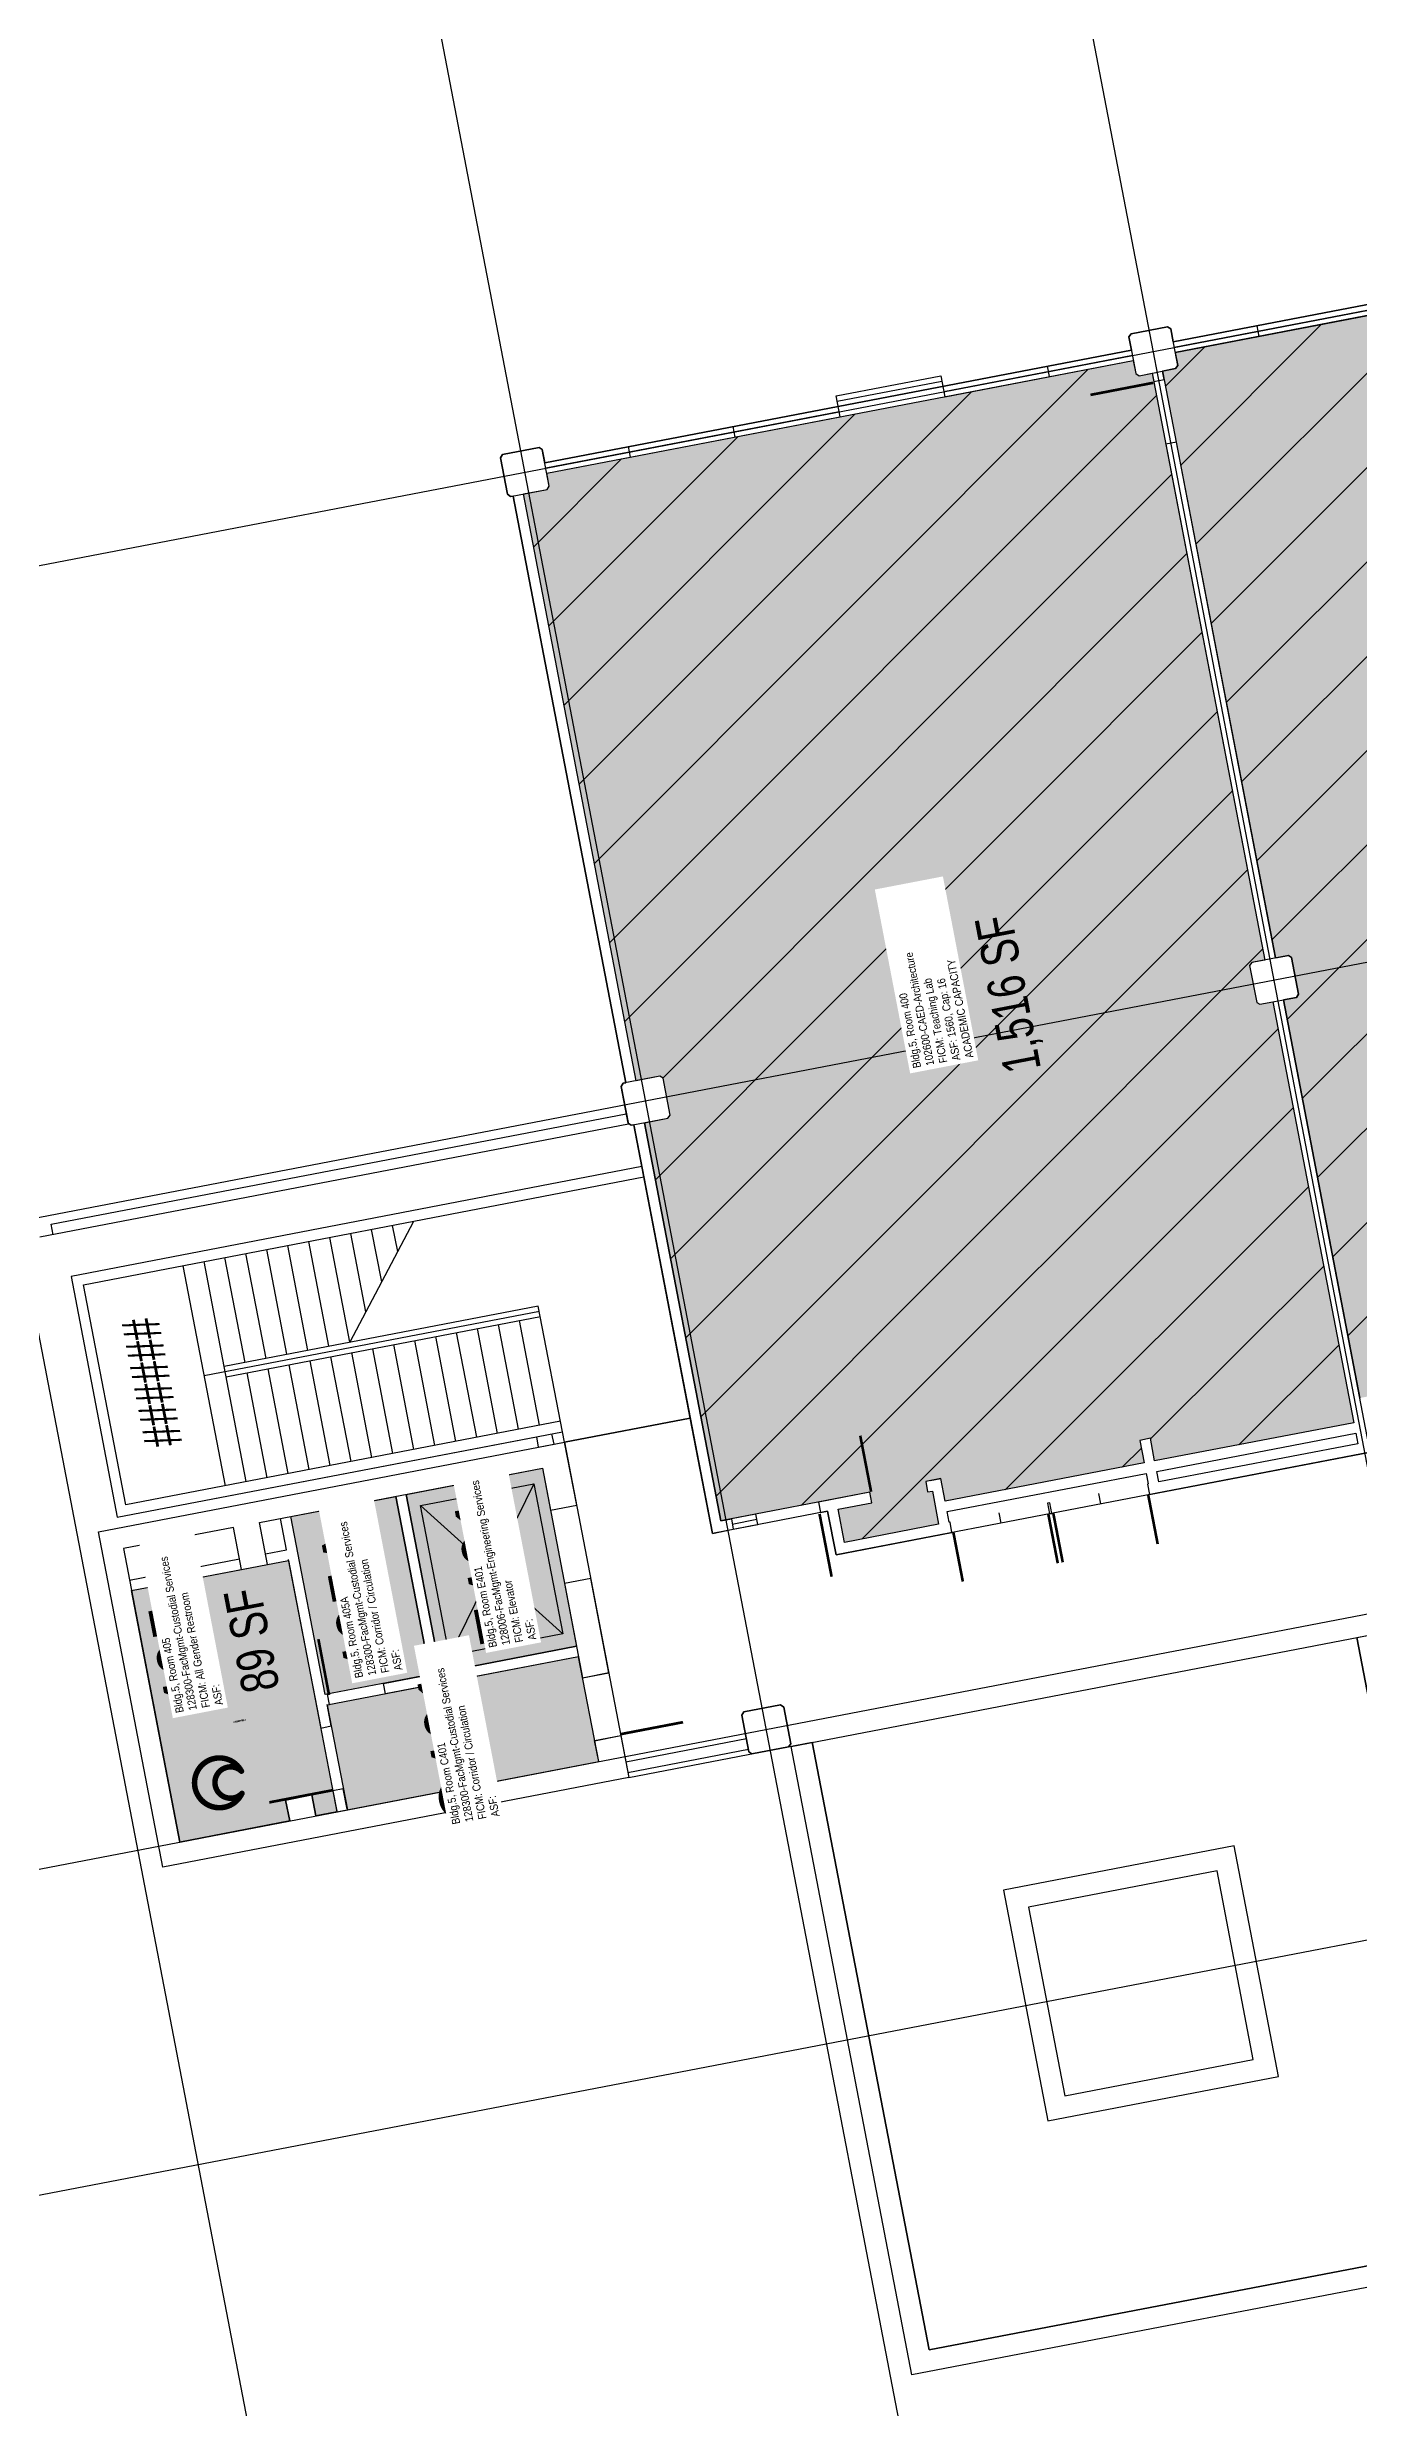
# Model space of a CAD drawing. Header units: inches. Extents: x 69199034 to 69202725, y 27673835 to 27677097.
# Drawn here: x 69200315 to 69201053, y 27674962 to 27676290 of the extents above; entities that cross this region are included whole.
import ezdxf
from ezdxf.enums import TextEntityAlignment as Align

# ---------------------------------------------------------------- set-up
doc = ezdxf.new("R2010")
doc.units = ezdxf.units.IN
doc.header["$LTSCALE"] = 10
doc.header["$MEASUREMENT"] = 0
doc.layers.get('0').update_dxf_attribs({"linetype": 'CONTINUOUS'})
for name, color, linetype in [('A-DOOR', 2, 'CONTINUOUS'), ('A-FLOR', 3, 'CONTINUOUS'), ('A-GLAZ', 1, 'CONTINUOUS'), ('A-GRID', 1, 'CONTINUOUS'), ('A-IDEN-ICON', 4, 'CONTINUOUS'), ('A-IDEN-RNUM', 7, 'CONTINUOUS'), ('A-IDEN-SNUM', 4, 'CONTINUOUS'), ('A-IDEN-VNUM', 4, 'CONTINUOUS'), ('A-ROOF', 2, 'CONTINUOUS'), ('A-WALL', 5, 'CONTINUOUS'), ('AREA-ASSIGN', 7, 'CONTINUOUS'), ('AREA-GROSS', 1, 'CONTINUOUS'), ('AREA-OUTSIDE', 3, 'CONTINUOUS'), ('AREA-TEXT', 3, 'CONTINUOUS'), ('Rooms-Capacity', 4, 'CONTINUOUS'), ('Rooms-Category-Color', 7, 'CONTINUOUS'), ('Rooms-College-Color', 7, 'CONTINUOUS'), ('Rooms-Department-Color', 7, 'CONTINUOUS'), ('Rooms-Division-Color', 7, 'CONTINUOUS'), ('Rooms-Information', 7, 'CONTINUOUS')]:
    doc.layers.add(name, color=color, linetype=linetype)
doc.styles.add('CP_AREA', font='arial.ttf', dxfattribs={"height": 15})
doc.styles.add('CP_ROOMSNUMBER', font='arial.ttf', dxfattribs={"height": 1})
doc.styles.add('CP_ROOMVNUMBER', font='arial.ttf', dxfattribs={"width": 0.85, "height": 0.075})
pattern_1 = [(45, (0, 0), (-26.516504294, 26.516504294), [])]

# ---------------------------------------------------------------- blocks, each defined once
blk = doc.blocks.new('CPBATH')
at = {"color": 0, "linetype": 'ByBlock', "const_width": 0.0127}
for points in [[(0.0571, 0.0168, 0.861492), (-0.0551, 0, 1)], [(-0.0551, 0, 0.726902), (0.0487, -0.0337, 1)], [(0.0571, 0.0168, 0.729002), (-0.0084, -0.0042, 1)], [(-0.0084, -0.0042, 0.609468), (0.0487, -0.0337, 1)]]:
    blk.add_lwpolyline(points, format="xyb", dxfattribs=at)
at = {"color": 0, "linetype": 'ByBlock', "const_width": 0.00637}
for points in [[(0.0544, 0.0152, 1), (0.0599, 0.0184, 1)], [(0.0459, -0.0353, 1), (0.0515, -0.0321, 1)]]:
    blk.add_lwpolyline(points, format="xyb", close=True, dxfattribs=at)

msp = doc.modelspace()

# ---------------------------------------------------------------- hatches: boundary and pattern name
at = {"layer": 'Rooms-Capacity'}
h = msp.add_hatch(dxfattribs=at)
h.set_pattern_fill('ANSI31', color=256, scale=300, style=0)
h.set_pattern_definition(pattern_1)
h.paths.add_polyline_path([(69201290.2, 27676174.2), (69201282.8, 27676172.8), (69201281.1, 27676174), (69201279.7, 27676181.4), (69200949.7, 27676118), (69200951.1, 27676110.6), (69200949.9, 27676108.9), (69200942.6, 27676107.4), (69201006, 27675777.5), (69201013.3, 27675778.9), (69201015.1, 27675777.7), (69201019, 27675757.1), (69201017.9, 27675755.3), (69201010.5, 27675753.9), (69201053.5, 27675530), (69201131.5, 27675545), (69201132.6, 27675539.1), (69201113.6, 27675535.4), (69201117.2, 27675516.8), (69201170.2, 27675527), (69201166.6, 27675545.6), (69201164, 27675545.1), (69201162.9, 27675551), (69201171.4, 27675552.6), (69201176.1, 27675528.1), (69201288, 27675549.6), (69201283.3, 27675574.1), (69201289.2, 27675575.3), (69201293.9, 27675550.7), (69201405.9, 27675572.2), (69201358.1, 27675820.7), (69201350.8, 27675819.3), (69201349, 27675820.5), (69201345.1, 27675841.1), (69201346.2, 27675842.8), (69201353.6, 27675844.3)])
h = msp.add_hatch(dxfattribs=at)
h.set_pattern_fill('ANSI31', color=256, scale=300, style=0)
h.set_pattern_definition(pattern_1)
h.paths.add_polyline_path([(69200583.1, 27676038.4), (69200596.4, 27676040.9), (69200597.6, 27676042.7), (69200596.2, 27676050), (69200926.1, 27676113.4), (69200927.6, 27676106.1), (69200929.3, 27676104.9), (69200936.7, 27676106.3), (69201000.1, 27675776.3), (69200992.7, 27675774.9), (69200991.5, 27675773.2), (69200995.5, 27675752.5), (69200997.2, 27675751.4), (69201004.6, 27675752.8), (69201050.1, 27675516.1), (69200938.1, 27675494.6), (69200935.7, 27675507.4), (69200929.8, 27675506.2), (69200932.2, 27675493.5), (69200820.3, 27675471.9), (69200817.8, 27675484.7), (69200809.3, 27675483.1), (69200810.4, 27675477.2), (69200813.1, 27675477.7), (69200816.6, 27675459), (69200763.6, 27675448.8), (69200760, 27675467.5), (69200779, 27675471.1), (69200777.9, 27675477), (69200694.1, 27675460.9), (69200651.1, 27675684.8), (69200664.3, 27675687.4), (69200665.5, 27675689.1), (69200661.6, 27675709.8), (69200659.8, 27675711), (69200646.5, 27675708.4)])
at = {"layer": 'Rooms-Category-Color', "true_color": 0xe3f498}
for points in [[(69201290.2, 27676174.2), (69201282.8, 27676172.8), (69201281.1, 27676174), (69201279.7, 27676181.4), (69200949.7, 27676118), (69200951.1, 27676110.6), (69200949.9, 27676108.9), (69200942.6, 27676107.4), (69201006, 27675777.5), (69201013.3, 27675778.9), (69201015.1, 27675777.7), (69201019, 27675757.1), (69201017.9, 27675755.3), (69201010.5, 27675753.9), (69201053.5, 27675530), (69201131.5, 27675545), (69201132.6, 27675539.1), (69201113.6, 27675535.4), (69201117.2, 27675516.8), (69201170.2, 27675527), (69201166.6, 27675545.6), (69201164, 27675545.1), (69201162.9, 27675551), (69201171.4, 27675552.6), (69201176.1, 27675528.1), (69201288, 27675549.6), (69201283.3, 27675574.1), (69201289.2, 27675575.3), (69201293.9, 27675550.7), (69201405.9, 27675572.2), (69201358.1, 27675820.7), (69201350.8, 27675819.3), (69201349, 27675820.5), (69201345.1, 27675841.1), (69201346.2, 27675842.8), (69201353.6, 27675844.3)], [(69200583.1, 27676038.4), (69200596.4, 27676040.9), (69200597.6, 27676042.7), (69200596.2, 27676050), (69200926.1, 27676113.4), (69200927.6, 27676106.1), (69200929.3, 27676104.9), (69200936.7, 27676106.3), (69201000.1, 27675776.3), (69200992.7, 27675774.9), (69200991.5, 27675773.2), (69200995.5, 27675752.5), (69200997.2, 27675751.4), (69201004.6, 27675752.8), (69201050.1, 27675516.1), (69200938.1, 27675494.6), (69200935.7, 27675507.4), (69200929.8, 27675506.2), (69200932.2, 27675493.5), (69200820.3, 27675471.9), (69200817.8, 27675484.7), (69200809.3, 27675483.1), (69200810.4, 27675477.2), (69200813.1, 27675477.7), (69200816.6, 27675459), (69200763.6, 27675448.8), (69200760, 27675467.5), (69200779, 27675471.1), (69200777.9, 27675477), (69200694.1, 27675460.9), (69200651.1, 27675684.8), (69200664.3, 27675687.4), (69200665.5, 27675689.1), (69200661.6, 27675709.8), (69200659.8, 27675711), (69200646.5, 27675708.4)]]:
    msp.add_hatch(color=61, dxfattribs=at).paths.add_polyline_path(points)
at = {"layer": 'Rooms-Category-Color', "true_color": 0xadadad}
for points in [[(69200517.1, 27675475.8), (69200593.7, 27675490.5), (69200612.9, 27675390.4), (69200536.3, 27675375.6)], [(69200452.3, 27675463.4), (69200511.2, 27675474.7), (69200530.5, 27675374.5), (69200471.5, 27675363.2)], [(69200362.5, 27675421.7), (69200450.9, 27675438.7), (69200478.1, 27675297.2), (69200466.3, 27675295), (69200464, 27675306.8), (69200449.3, 27675303.9), (69200451.6, 27675292.2), (69200389.7, 27675280.3)], [(69200614.1, 27675384.5), (69200472.7, 27675357.3), (69200484, 27675298.4), (69200625.4, 27675325.5)]]:
    msp.add_hatch(color=253, dxfattribs=at).paths.add_polyline_path(points)
at = {"layer": 'Rooms-College-Color', "true_color": 0xe3f498}
for points in [[(69201290.2, 27676174.2), (69201282.8, 27676172.8), (69201281.1, 27676174), (69201279.7, 27676181.4), (69200949.7, 27676118), (69200951.1, 27676110.6), (69200949.9, 27676108.9), (69200942.6, 27676107.4), (69201006, 27675777.5), (69201013.3, 27675778.9), (69201015.1, 27675777.7), (69201019, 27675757.1), (69201017.9, 27675755.3), (69201010.5, 27675753.9), (69201053.5, 27675530), (69201131.5, 27675545), (69201132.6, 27675539.1), (69201113.6, 27675535.4), (69201117.2, 27675516.8), (69201170.2, 27675527), (69201166.6, 27675545.6), (69201164, 27675545.1), (69201162.9, 27675551), (69201171.4, 27675552.6), (69201176.1, 27675528.1), (69201288, 27675549.6), (69201283.3, 27675574.1), (69201289.2, 27675575.3), (69201293.9, 27675550.7), (69201405.9, 27675572.2), (69201358.1, 27675820.7), (69201350.8, 27675819.3), (69201349, 27675820.5), (69201345.1, 27675841.1), (69201346.2, 27675842.8), (69201353.6, 27675844.3)], [(69200583.1, 27676038.4), (69200596.4, 27676040.9), (69200597.6, 27676042.7), (69200596.2, 27676050), (69200926.1, 27676113.4), (69200927.6, 27676106.1), (69200929.3, 27676104.9), (69200936.7, 27676106.3), (69201000.1, 27675776.3), (69200992.7, 27675774.9), (69200991.5, 27675773.2), (69200995.5, 27675752.5), (69200997.2, 27675751.4), (69201004.6, 27675752.8), (69201050.1, 27675516.1), (69200938.1, 27675494.6), (69200935.7, 27675507.4), (69200929.8, 27675506.2), (69200932.2, 27675493.5), (69200820.3, 27675471.9), (69200817.8, 27675484.7), (69200809.3, 27675483.1), (69200810.4, 27675477.2), (69200813.1, 27675477.7), (69200816.6, 27675459), (69200763.6, 27675448.8), (69200760, 27675467.5), (69200779, 27675471.1), (69200777.9, 27675477), (69200694.1, 27675460.9), (69200651.1, 27675684.8), (69200664.3, 27675687.4), (69200665.5, 27675689.1), (69200661.6, 27675709.8), (69200659.8, 27675711), (69200646.5, 27675708.4)]]:
    msp.add_hatch(color=61, dxfattribs=at).paths.add_polyline_path(points)
at = {"layer": 'Rooms-College-Color', "true_color": 0xadadad}
for points in [[(69200517.1, 27675475.8), (69200593.7, 27675490.5), (69200612.9, 27675390.4), (69200536.3, 27675375.6)], [(69200452.3, 27675463.4), (69200511.2, 27675474.7), (69200530.5, 27675374.5), (69200471.5, 27675363.2)], [(69200362.5, 27675421.7), (69200450.9, 27675438.7), (69200478.1, 27675297.2), (69200466.3, 27675295), (69200464, 27675306.8), (69200449.3, 27675303.9), (69200451.6, 27675292.2), (69200389.7, 27675280.3)], [(69200614.1, 27675384.5), (69200472.7, 27675357.3), (69200484, 27675298.4), (69200625.4, 27675325.5)]]:
    msp.add_hatch(color=253, dxfattribs=at).paths.add_polyline_path(points)
at = {"layer": 'Rooms-Department-Color', "true_color": 0xe3f498}
for points in [[(69201290.2, 27676174.2), (69201282.8, 27676172.8), (69201281.1, 27676174), (69201279.7, 27676181.4), (69200949.7, 27676118), (69200951.1, 27676110.6), (69200949.9, 27676108.9), (69200942.6, 27676107.4), (69201006, 27675777.5), (69201013.3, 27675778.9), (69201015.1, 27675777.7), (69201019, 27675757.1), (69201017.9, 27675755.3), (69201010.5, 27675753.9), (69201053.5, 27675530), (69201131.5, 27675545), (69201132.6, 27675539.1), (69201113.6, 27675535.4), (69201117.2, 27675516.8), (69201170.2, 27675527), (69201166.6, 27675545.6), (69201164, 27675545.1), (69201162.9, 27675551), (69201171.4, 27675552.6), (69201176.1, 27675528.1), (69201288, 27675549.6), (69201283.3, 27675574.1), (69201289.2, 27675575.3), (69201293.9, 27675550.7), (69201405.9, 27675572.2), (69201358.1, 27675820.7), (69201350.8, 27675819.3), (69201349, 27675820.5), (69201345.1, 27675841.1), (69201346.2, 27675842.8), (69201353.6, 27675844.3)], [(69200583.1, 27676038.4), (69200596.4, 27676040.9), (69200597.6, 27676042.7), (69200596.2, 27676050), (69200926.1, 27676113.4), (69200927.6, 27676106.1), (69200929.3, 27676104.9), (69200936.7, 27676106.3), (69201000.1, 27675776.3), (69200992.7, 27675774.9), (69200991.5, 27675773.2), (69200995.5, 27675752.5), (69200997.2, 27675751.4), (69201004.6, 27675752.8), (69201050.1, 27675516.1), (69200938.1, 27675494.6), (69200935.7, 27675507.4), (69200929.8, 27675506.2), (69200932.2, 27675493.5), (69200820.3, 27675471.9), (69200817.8, 27675484.7), (69200809.3, 27675483.1), (69200810.4, 27675477.2), (69200813.1, 27675477.7), (69200816.6, 27675459), (69200763.6, 27675448.8), (69200760, 27675467.5), (69200779, 27675471.1), (69200777.9, 27675477), (69200694.1, 27675460.9), (69200651.1, 27675684.8), (69200664.3, 27675687.4), (69200665.5, 27675689.1), (69200661.6, 27675709.8), (69200659.8, 27675711), (69200646.5, 27675708.4)]]:
    msp.add_hatch(color=61, dxfattribs=at).paths.add_polyline_path(points)
at = {"layer": 'Rooms-Department-Color', "true_color": 0xacacac}
for points in [[(69200517.1, 27675475.8), (69200593.7, 27675490.5), (69200612.9, 27675390.4), (69200536.3, 27675375.6)], [(69200452.3, 27675463.4), (69200511.2, 27675474.7), (69200530.5, 27675374.5), (69200471.5, 27675363.2)], [(69200362.5, 27675421.7), (69200450.9, 27675438.7), (69200478.1, 27675297.2), (69200466.3, 27675295), (69200464, 27675306.8), (69200449.3, 27675303.9), (69200451.6, 27675292.2), (69200389.7, 27675280.3)], [(69200614.1, 27675384.5), (69200472.7, 27675357.3), (69200484, 27675298.4), (69200625.4, 27675325.5)]]:
    msp.add_hatch(color=253, dxfattribs=at).paths.add_polyline_path(points)
at = {"layer": 'Rooms-Division-Color', "true_color": 0xe3f498}
for points in [[(69201290.2, 27676174.2), (69201282.8, 27676172.8), (69201281.1, 27676174), (69201279.7, 27676181.4), (69200949.7, 27676118), (69200951.1, 27676110.6), (69200949.9, 27676108.9), (69200942.6, 27676107.4), (69201006, 27675777.5), (69201013.3, 27675778.9), (69201015.1, 27675777.7), (69201019, 27675757.1), (69201017.9, 27675755.3), (69201010.5, 27675753.9), (69201053.5, 27675530), (69201131.5, 27675545), (69201132.6, 27675539.1), (69201113.6, 27675535.4), (69201117.2, 27675516.8), (69201170.2, 27675527), (69201166.6, 27675545.6), (69201164, 27675545.1), (69201162.9, 27675551), (69201171.4, 27675552.6), (69201176.1, 27675528.1), (69201288, 27675549.6), (69201283.3, 27675574.1), (69201289.2, 27675575.3), (69201293.9, 27675550.7), (69201405.9, 27675572.2), (69201358.1, 27675820.7), (69201350.8, 27675819.3), (69201349, 27675820.5), (69201345.1, 27675841.1), (69201346.2, 27675842.8), (69201353.6, 27675844.3)], [(69200583.1, 27676038.4), (69200596.4, 27676040.9), (69200597.6, 27676042.7), (69200596.2, 27676050), (69200926.1, 27676113.4), (69200927.6, 27676106.1), (69200929.3, 27676104.9), (69200936.7, 27676106.3), (69201000.1, 27675776.3), (69200992.7, 27675774.9), (69200991.5, 27675773.2), (69200995.5, 27675752.5), (69200997.2, 27675751.4), (69201004.6, 27675752.8), (69201050.1, 27675516.1), (69200938.1, 27675494.6), (69200935.7, 27675507.4), (69200929.8, 27675506.2), (69200932.2, 27675493.5), (69200820.3, 27675471.9), (69200817.8, 27675484.7), (69200809.3, 27675483.1), (69200810.4, 27675477.2), (69200813.1, 27675477.7), (69200816.6, 27675459), (69200763.6, 27675448.8), (69200760, 27675467.5), (69200779, 27675471.1), (69200777.9, 27675477), (69200694.1, 27675460.9), (69200651.1, 27675684.8), (69200664.3, 27675687.4), (69200665.5, 27675689.1), (69200661.6, 27675709.8), (69200659.8, 27675711), (69200646.5, 27675708.4)]]:
    msp.add_hatch(color=61, dxfattribs=at).paths.add_polyline_path(points)
at = {"layer": 'Rooms-Division-Color', "true_color": 0xadadad}
for points in [[(69200517.1, 27675475.8), (69200593.7, 27675490.5), (69200612.9, 27675390.4), (69200536.3, 27675375.6)], [(69200452.3, 27675463.4), (69200511.2, 27675474.7), (69200530.5, 27675374.5), (69200471.5, 27675363.2)], [(69200362.5, 27675421.7), (69200450.9, 27675438.7), (69200478.1, 27675297.2), (69200466.3, 27675295), (69200464, 27675306.8), (69200449.3, 27675303.9), (69200451.6, 27675292.2), (69200389.7, 27675280.3)], [(69200614.1, 27675384.5), (69200472.7, 27675357.3), (69200484, 27675298.4), (69200625.4, 27675325.5)]]:
    msp.add_hatch(color=253, dxfattribs=at).paths.add_polyline_path(points)

# ---------------------------------------------------------------- linework, layer by layer
at = {"layer": 'A-DOOR'}
for points in [[(69200937.3, 27676100.9, 1.5, 1.5, 0), (69200902, 27676094.1, 0, 0, 0), (69200902.1, 27676093.4, 0, 0, 0.414214), (69200945.5, 27676066.5, 0, 0, 0.414214)], [(69200778.6, 27675477.3, 1.5, 1.5, 0), (69200772.5, 27675508.8, 0, 0, 0), (69200771.8, 27675508.6, 0, 0, -0.414214), (69200809.3, 27675483.2, 0, 0, -0.414214)], [(69200749.6, 27675464.8, 1.5, 1.5, 0), (69200756.4, 27675429.5, 0, 0, 0), (69200755.7, 27675429.3, 0, 0, -0.414214), (69200714.7, 27675459.6, 0, 0, -0.414214)], [(69200878.3, 27675464.6, 1.5, 1.5, 0), (69200883.6, 27675437.1, 0, 0, 0), (69200884.4, 27675437.2, 0, 0, -0.414214), (69200851.6, 27675459.4, 0, 0, -0.414214)], [(69200881.1, 27675465.1, 1.5, 1.5, 0), (69200886.4, 27675437.6, 0, 0, 0), (69200885.6, 27675437.4, 0, 0, 0.414214), (69200907.8, 27675470.2, 0, 0, 0.414214)], [(69200934.5, 27675475.4, 1.5, 1.5, 0), (69200939.8, 27675447.9, 0, 0, 0), (69200940.5, 27675448, 0, 0, -0.414214), (69200907.8, 27675470.2, 0, 0, -0.414214)], [(69200824.9, 27675454.3, 1.5, 1.5, 0), (69200830.2, 27675426.8, 0, 0, 0), (69200829.4, 27675426.7, 0, 0, 0.414214), (69200851.7, 27675459.4, 0, 0, 0.414214)], [(69200473.7, 27675363, 1.5, 1.5, 0), (69200467.7, 27675394.4, 0, 0, 0), (69200467, 27675394.3, 0, 0, -0.414214), (69200504.4, 27675368.9, 0, 0, -0.414214)], [(69200637.4, 27675340.9, 1.5, 1.5, 0), (69200672.8, 27675347.7, 0, 0, 0), (69200672.6, 27675348.4, 0, 0, 0.414214), (69200629.3, 27675375.2, 0, 0, 0.414214)], [(69200475.5, 27675309.4, 1.5, 1.5, 0), (69200440.1, 27675302.6, 0, 0, 0), (69200440, 27675303.3, 0, 0, -0.414214), (69200470.3, 27675344.3, 0, 0, -0.414214)]]:
    msp.add_lwpolyline(points, format="xyseb", dxfattribs=at)
at = {"layer": 'A-FLOR'}
for points in [[(69200521.2, 27675629.3), (69200485.4, 27675561.4), (69200474.1, 27675620.3)], [(69200503.3, 27675595.4), (69200497.6, 27675624.8)], [(69200512.3, 27675612.4), (69200509.4, 27675627.1)], [(69200450, 27675554.6), (69200438.7, 27675613.5)], [(69200461.8, 27675556.8), (69200450.5, 27675615.8)], [(69200473.6, 27675559.1), (69200462.3, 27675618)], [(69200494.3, 27675578.4), (69200485.9, 27675622.6)], [(69200415.4, 27675480.7), (69200391.6, 27675604.4)], [(69200427.1, 27675483), (69200414.7, 27675547.8), (69200403.4, 27675606.7)], [(69200426.5, 27675550), (69200415.1, 27675609)], [(69200438.3, 27675552.3), (69200426.9, 27675611.2)], [(69200362.5, 27675421.7), (69200424.4, 27675433.6), (69200419.9, 27675457.1), (69200358, 27675445.3), (69200389.7, 27675280.3), (69200451.6, 27675292.2), (69200449.3, 27675303.9), (69200464, 27675306.8), (69200466.3, 27675295), (69200625.4, 27675325.5), (69200623.1, 27675337.4), (69200637.9, 27675340.2), (69200642.4, 27675316.6), (69200380.2, 27675266.2), (69200344, 27675454.8), (69200606.2, 27675505.1), (69200591.4, 27675581.7), (69200414.7, 27675547.8)], [(69200403.5, 27675542.6), (69200592, 27675578.8)], [(69200415.8, 27675541.9), (69200592.6, 27675575.9)], [(69200592.1, 27675514.7), (69200580.8, 27675573.6)], [(69200521.4, 27675501.1), (69200510.1, 27675560)], [(69200533.2, 27675503.3), (69200521.9, 27675562.3)], [(69200545, 27675505.6), (69200533.7, 27675564.5)], [(69200556.8, 27675507.9), (69200545.4, 27675566.8)], [(69200568.5, 27675510.1), (69200557.2, 27675569.1)], [(69200580.3, 27675512.4), (69200569, 27675571.3)], [(69200450.7, 27675487.5), (69200439.4, 27675546.4)], [(69200462.5, 27675489.8), (69200451.2, 27675548.7)], [(69200474.3, 27675492), (69200463, 27675550.9)], [(69200486.1, 27675494.3), (69200474.7, 27675553.2)], [(69200497.8, 27675496.6), (69200486.5, 27675555.5)], [(69200509.6, 27675498.8), (69200498.3, 27675557.7)], [(69200438.9, 27675485.2), (69200427.6, 27675544.2)], [(69200588.9, 27675481.7), (69200541.4, 27675385.1)], [(69200525.2, 27675469.5), (69200605.2, 27675397.3)]]:
    msp.add_lwpolyline(points, dxfattribs=at)
msp.add_lwpolyline([(69200541.4, 27675385.1), (69200525.2, 27675469.5), (69200588.9, 27675481.7), (69200605.2, 27675397.3)], close=True, dxfattribs=at)
at = {"layer": 'A-GLAZ'}
for points in [[(69200948.6, 27676123.9), (69201278.5, 27676187.3)], [(69200949.7, 27676118), (69201114.7, 27676149.7), (69201112.4, 27676161.5), (69201171.4, 27676172.8), (69201173.6, 27676161), (69201279.7, 27676181.4)], [(69200949.1, 27676120.9), (69201114.1, 27676152.6)], [(69200996.8, 27676127), (69200995.7, 27676132.9)], [(69200595, 27676055.9), (69200925, 27676119.3)], [(69200819.5, 27676096), (69200925.6, 27676116.4)], [(69200596.2, 27676050), (69200761.2, 27676081.7), (69200758.9, 27676093.5), (69200817.8, 27676104.9), (69200820.1, 27676093.1), (69200926.1, 27676113.4)], [(69200879, 27676104.4), (69200877.9, 27676110.3)], [(69200759.5, 27676090.6), (69200818.4, 27676101.9)], [(69200595.6, 27676053), (69200760.6, 27676084.7)], [(69200702.2, 27676070.4), (69200701.1, 27676076.3)], [(69200643.3, 27676059.1), (69200642.2, 27676065)], [(69200645.2, 27675683.7), (69200689.3, 27675453.9), (69200701.1, 27675456.2), (69200714.9, 27675458.8), (69200713.7, 27675464.7), (69200700, 27675462.1), (69200701.1, 27675456.2)], [(69200700.5, 27675459.1), (69200714.3, 27675461.8)]]:
    msp.add_lwpolyline(points, dxfattribs=at)
at = {"layer": 'A-GRID'}
for points in [[(69201310.9, 27674174.2), (69200801.5, 27676825.7)], [(69200957.4, 27674106.3), (69200448, 27676757.8)], [(69200603.9, 27674038.4), (69200094.4, 27676689.9)], [(69199169.7, 27675779), (69202351.5, 27676390.3)], [(69199237.6, 27675425.5), (69202419.4, 27676036.8)], [(69199305.5, 27675072), (69202487.3, 27675683.3)], [(69199339.5, 27674895.2), (69202521.3, 27675506.5)]]:
    msp.add_lwpolyline(points, dxfattribs=at)
at = {"layer": 'A-ROOF'}
for points in [[(69201278.5, 27676187.3), (69200948.6, 27676123.9), (69200947.2, 27676131.2), (69200945.4, 27676132.4), (69200924.8, 27676128.5), (69200923.6, 27676126.7), (69200925, 27676119.3), (69200595, 27676055.9), (69200593.6, 27676063.3), (69200591.9, 27676064.5), (69200571.3, 27676060.5), (69200570.1, 27676058.8), (69200574, 27676038.2), (69200575.8, 27676037), (69200577.3, 27676037.2), (69200640.6, 27675707.3), (69200639.2, 27675707), (69200638, 27675705.2), (69200642.1, 27675684), (69200311.1, 27675620.4)], [(69200318.5, 27675621.8), (69200317.4, 27675627.7), (69200640.9, 27675689.9)], [(69201051.9, 27675395.3), (69201117.6, 27675053.5), (69200811.2, 27674994.7), (69200745.5, 27675336.4)]]:
    msp.add_lwpolyline(points, dxfattribs=at)
for points in [[(69200733.7, 27675334.1), (69201063.7, 27675397.5), (69201131.6, 27675044), (69200801.6, 27674980.6)], [(69201007.7, 27675148.5), (69200982.8, 27675278.1), (69200853.1, 27675253.2), (69200878, 27675123.6)], [(69200993.6, 27675158), (69200973.2, 27675264.1), (69200867.2, 27675243.7), (69200887.6, 27675137.6)]]:
    msp.add_lwpolyline(points, close=True, dxfattribs=at)
at = {"layer": 'A-WALL'}
for points in [[(69200924.8, 27676128.5), (69200923.6, 27676126.7), (69200927.6, 27676106.1), (69200929.3, 27676104.9), (69200949.9, 27676108.9), (69200951.1, 27676110.6), (69200947.2, 27676131.2), (69200945.4, 27676132.4)], [(69200571.3, 27676060.5), (69200570.1, 27676058.8), (69200574, 27676038.2), (69200575.8, 27676037), (69200596.4, 27676040.9), (69200597.6, 27676042.7), (69200593.6, 27676063.3), (69200591.9, 27676064.5)], [(69200992.7, 27675774.9), (69200991.5, 27675773.2), (69200995.5, 27675752.5), (69200997.2, 27675751.4), (69201017.9, 27675755.3), (69201019, 27675757.1), (69201015.1, 27675777.7), (69201013.3, 27675778.9)], [(69200639.2, 27675707), (69200638, 27675705.2), (69200641.9, 27675684.6), (69200643.7, 27675683.4), (69200664.3, 27675687.4), (69200665.5, 27675689.1), (69200661.6, 27675709.8), (69200659.8, 27675711)], [(69200939.3, 27675488.7), (69201051.2, 27675510.2), (69201052.3, 27675504.3), (69200940.4, 27675482.8)], [(69200879, 27675464.9), (69200880.3, 27675465.1), (69200879.2, 27675471), (69200877.9, 27675470.8)], [(69200620.9, 27675428.5), (69200606.2, 27675425.7), (69200616.3, 27675372.7), (69200631.1, 27675375.5)], [(69200709.9, 27675331.1), (69200711.6, 27675329.9), (69200709.9, 27675331.1), (69200705.9, 27675351.7), (69200707.1, 27675353.5), (69200705.9, 27675351.7)], [(69200707.1, 27675353.5), (69200727.7, 27675357.4)], [(69200729.5, 27675356.2), (69200733.4, 27675335.6), (69200732.2, 27675333.9), (69200733.4, 27675335.6), (69200729.5, 27675356.2), (69200727.7, 27675357.4)], [(69200732.2, 27675333.9), (69200711.6, 27675329.9)]]:
    msp.add_lwpolyline(points, close=True, dxfattribs=at)
for points in [[(69200936.7, 27676106.3), (69200937.6, 27676101.7), (69200943.5, 27676102.8), (69200942.6, 27676107.4)], [(69201006, 27675777.5), (69200950.3, 27676067.5), (69200944.4, 27676066.3), (69201000.1, 27675776.3)], [(69200640.6, 27675707.3), (69200577.3, 27676037.2)], [(69200646.5, 27675708.4), (69200583.1, 27676038.4)], [(69201004.6, 27675752.8), (69201050.1, 27675516.1), (69200938.1, 27675494.6), (69200935.7, 27675507.4), (69200929.8, 27675506.2), (69200932.2, 27675493.5), (69200820.3, 27675471.9), (69200817.8, 27675484.7), (69200809.3, 27675483.1), (69200810.4, 27675477.2), (69200813.1, 27675477.7), (69200816.6, 27675459), (69200763.6, 27675448.8), (69200760, 27675467.5), (69200779, 27675471.1), (69200777.9, 27675477), (69200749.1, 27675471.5), (69200750.2, 27675465.6), (69200754.1, 27675466.4), (69200758.9, 27675441.8), (69200824.1, 27675454.4), (69200823, 27675460.2), (69200822.5, 27675460.2), (69200821.4, 27675466.1), (69200933.4, 27675487.6), (69200934.5, 27675481.7), (69200934.1, 27675481.6), (69200935.2, 27675475.7), (69201059.4, 27675499.6), (69201010.5, 27675753.9)], [(69200651.1, 27675684.8), (69200694.1, 27675460.9), (69200700, 27675462.1)], [(69200649.7, 27675660.1), (69200328.6, 27675598.4), (69200354.6, 27675462.9), (69200605, 27675511)], [(69200603.9, 27675516.9), (69200359.4, 27675470), (69200335.6, 27675593.7), (69200650.8, 27675654.3)], [(69200439.1, 27675436.4), (69200434.6, 27675460), (69200593.7, 27675490.5), (69200598.2, 27675467), (69200613, 27675469.8), (69200606.2, 27675505.1)], [(69200600.3, 27675504), (69200599.1, 27675509.9)], [(69200811.9, 27675483.6), (69200817.8, 27675484.7)], [(69200614.1, 27675384.5), (69200505.5, 27675363.6), (69200504.3, 27675369.5), (69200530.5, 27675374.5), (69200511.2, 27675474.7)], [(69200517.1, 27675475.8), (69200536.3, 27675375.6), (69200612.9, 27675390.4)], [(69200850.4, 27675465.5), (69200851.5, 27675459.6)], [(69200906.6, 27675476.3), (69200907.7, 27675470.4)], [(69200438, 27675442.3), (69200449.8, 27675444.6), (69200446.4, 27675462.2)], [(69200472.7, 27675357.3), (69200474, 27675357.6), (69200472.9, 27675363.5), (69200471.5, 27675363.2), (69200452.3, 27675463.4)], [(69200361.4, 27675427.6), (69200423.3, 27675439.5)], [(69200450.8, 27675439.1), (69200469, 27675344.4), (69200474.9, 27675345.6), (69200472.6, 27675357.7)], [(69200424.4, 27675433.6), (69200439.1, 27675436.4), (69200450.9, 27675438.7)], [(69200616.3, 27675372.7), (69200631.1, 27675375.6)], [(69200623.1, 27675337.3), (69200637.9, 27675340.2)], [(69200640.7, 27675325.4), (69200708.5, 27675338.5)], [(69200641.8, 27675319.5), (69200709.6, 27675332.6)], [(69200483.9, 27675298.8), (69200481.7, 27675310.2), (69200475.8, 27675309.1), (69200478, 27675297.7)]]:
    msp.add_lwpolyline(points, dxfattribs=at)
at = {"layer": 'AREA-ASSIGN'}
msp.add_lwpolyline([(69201279.7, 27676181.4), (69200949.7, 27676118), (69200951.1, 27676110.6), (69200949.9, 27676108.9), (69200942.6, 27676107.4), (69201006, 27675777.5), (69201013.3, 27675778.9), (69201015.1, 27675777.7), (69201019, 27675757.1), (69201017.9, 27675755.3), (69201010.5, 27675753.9), (69201053.5, 27675530)], dxfattribs=at)
for points in [[(69200583.1, 27676038.4), (69200596.4, 27676040.9), (69200597.6, 27676042.7), (69200596.2, 27676050), (69200926.1, 27676113.4), (69200927.6, 27676106.1), (69200929.3, 27676104.9), (69200936.7, 27676106.3), (69201000.1, 27675776.3), (69200992.7, 27675774.9), (69200991.5, 27675773.2), (69200995.5, 27675752.5), (69200997.2, 27675751.4), (69201004.6, 27675752.8), (69201050.1, 27675516.1), (69200938.1, 27675494.6), (69200935.7, 27675507.4), (69200929.8, 27675506.2), (69200932.2, 27675493.5), (69200820.3, 27675471.9), (69200817.8, 27675484.7), (69200809.3, 27675483.1), (69200810.4, 27675477.2), (69200813.1, 27675477.7), (69200816.6, 27675459), (69200763.6, 27675448.8), (69200760, 27675467.5), (69200779, 27675471.1), (69200777.9, 27675477), (69200694.1, 27675460.9), (69200651.1, 27675684.8), (69200664.3, 27675687.4), (69200665.5, 27675689.1), (69200661.6, 27675709.8), (69200659.8, 27675711), (69200646.5, 27675708.4)], [(69200517.1, 27675475.8), (69200593.7, 27675490.5), (69200612.9, 27675390.4), (69200536.3, 27675375.6)], [(69200452.3, 27675463.4), (69200511.2, 27675474.7), (69200530.5, 27675374.5), (69200471.5, 27675363.2)], [(69200362.5, 27675421.7), (69200450.9, 27675438.7), (69200478.1, 27675297.2), (69200466.3, 27675295), (69200464, 27675306.8), (69200449.3, 27675303.9), (69200451.6, 27675292.2), (69200389.7, 27675280.3)], [(69200614.1, 27675384.5), (69200472.7, 27675357.3), (69200484, 27675298.4), (69200625.4, 27675325.5)]]:
    msp.add_lwpolyline(points, close=True, dxfattribs=at)
at = {"layer": 'AREA-GROSS'}
msp.add_lwpolyline([(69201059.4, 27675499.6), (69200758.9, 27675441.8), (69200754.1, 27675466.4), (69200689.3, 27675453.9), (69200676.9, 27675518.7), (69200606.2, 27675505.1), (69200642.4, 27675316.6), (69200380.2, 27675266.2), (69200344, 27675454.8), (69200606.2, 27675505.1), (69200676.9, 27675518.7), (69200645.2, 27675683.7), (69200643.7, 27675683.4), (69200641.9, 27675684.6), (69200638, 27675705.2), (69200639.2, 27675707), (69200640.6, 27675707.3), (69200577.3, 27676037.2), (69200575.8, 27676037), (69200574, 27676038.2), (69200570.1, 27676058.8), (69200571.3, 27676060.5), (69200591.9, 27676064.5), (69200593.6, 27676063.3), (69200595, 27676055.9), (69200925, 27676119.3), (69200923.6, 27676126.7), (69200924.8, 27676128.5), (69200945.4, 27676132.4), (69200947.2, 27676131.2), (69200948.6, 27676123.9), (69201278.5, 27676187.3)], dxfattribs=at)
at = {"layer": 'AREA-OUTSIDE'}
msp.add_lwpolyline([(69201059.4, 27675499.6), (69200758.9, 27675441.8), (69200754.1, 27675466.4), (69200689.3, 27675453.9), (69200649.7, 27675660.1), (69200328.6, 27675598.4), (69200354.6, 27675462.9), (69200590.3, 27675508.2), (69200591.4, 27675502.3), (69200606.2, 27675505.1), (69200642.4, 27675316.6), (69200745.5, 27675336.4), (69200811.2, 27674994.7), (69201117.6, 27675053.5), (69201051.9, 27675395.3), (69201859.1, 27675550.4)], dxfattribs=at)

# ---------------------------------------------------------------- block references
at = {"layer": 'A-IDEN-ICON', "xscale": 244, "yscale": 244, "zscale": 244, "rotation": 10.87550089753444}
msp.add_blockref('CPBATH', (69200411.5, 27675313.5), dxfattribs=at)

# ---------------------------------------------------------------- texts
at = {"layer": 'A-IDEN-RNUM', "style": 'CP_ROOMSNUMBER', "width": 0.85}
for s, p in [('0400-00', (69200823.3, 27675747.6)), ('E401-00', (69200570.3, 27675449.4)), ('0405-A0', (69200490.2, 27675397.3)), ('0405-00', (69200423.5, 27675347.9)), ('C401-00', (69200548.3, 27675329.6))]:
    msp.add_text(s, height=1, rotation=10.8755, dxfattribs=at).set_placement(p, align=Align.CENTER)
at = {"layer": 'A-IDEN-SNUM', "style": 'CP_ROOMSNUMBER', "width": 0.85}
for s, p in [('0050040000', (69200823.3, 27675747.6)), ('0050E40100', (69200570.3, 27675449.4)), ('00500405A0', (69200490.2, 27675397.3)), ('0050040500', (69200423.5, 27675347.9)), ('0050C40100', (69200548.3, 27675329.6))]:
    msp.add_text(s, height=1, rotation=10.8755, dxfattribs=at).set_placement(p, align=Align.CENTER)
at = {"layer": 'A-IDEN-VNUM', "style": 'CP_ROOMVNUMBER', "width": 0.85}
for s, p in [('400', (69200830.4, 27675752.3)), ('E401', (69200582.1, 27675437.3)), ('405A', (69200506.9, 27675420.3)), ('405', (69200408.3, 27675388.3)), ('C401', (69200561.3, 27675338.9))]:
    msp.add_text(s, height=31.5, rotation=100.88, dxfattribs=at).set_placement(p, align=Align.CENTER)
at = {"layer": 'AREA-TEXT', "style": 'CP_AREA', "width": 0.75}
for s, p in [('1,516 SF', (69200855.5, 27675757.1)), ('######', (69200374, 27675538.7)), ('55 SF', (69200564.4, 27675435.5)), ('43 SF', (69200493.2, 27675419.6)), ('89 SF', (69200430.1, 27675393.7)), ('60 SF', (69200548.8, 27675340.6))]:
    msp.add_text(s, height=21, rotation=100.8755, dxfattribs=at).set_placement(p, align=Align.MIDDLE_CENTER)

# ---------------------------------------------------------------- next in the draw order: texts
at = {"layer": 'Rooms-Information', "char_height": 4.5, "width": 100.8, "attachment_point": 7, "rotation": 100.88, "style": 'CP_ROOMVNUMBER', "bg_fill": 3, "box_fill_scale": 1.5, "bg_fill_color": 256, "bg_fill_true_color": 13158600, "bg_fill_transparency": 0}
for s, insert in [('Bldg.5, Room 400^M^J102600-CAED-Architecture^M^JFICM: Teaching Lab^M^JASF: 1560, Cap: 16^M^JACADEMIC CAPACITY', (69200836.3, 27675721.7)), ('Bldg.5, Room E401^M^J128006-FacMgmt-Engineering Services^M^JFICM: Elevator^M^JASF: ', (69200590.4, 27675394.4)), ('Bldg.5, Room 405A^M^J128300-FacMgmt-Custodial Services^M^JFICM: Corridor / Circulation^M^JASF: ', (69200515.1, 27675377.3)), ('Bldg.5, Room 405^M^J128300-FacMgmt-Custodial Services^M^JFICM: All Gender Restroom^M^JASF: ', (69200414.2, 27675357.7))]:
    msp.add_mtext(s, dxfattribs=dict(at, insert=insert))

# ---------------------------------------------------------------- next in the draw order: texts
at = {"layer": 'Rooms-Information', "insert": (69200569.7, 27675295), "char_height": 4.5, "width": 100.8, "attachment_point": 7, "rotation": 100.88, "style": 'CP_ROOMVNUMBER', "bg_fill": 3, "box_fill_scale": 1.5, "bg_fill_color": 256, "bg_fill_true_color": 13158600, "bg_fill_transparency": 0}
msp.add_mtext('Bldg.5, Room C401^M^J128300-FacMgmt-Custodial Services^M^JFICM: Corridor / Circulation^M^JASF: ', dxfattribs=at)

doc.saveas('drawing.dxf')
